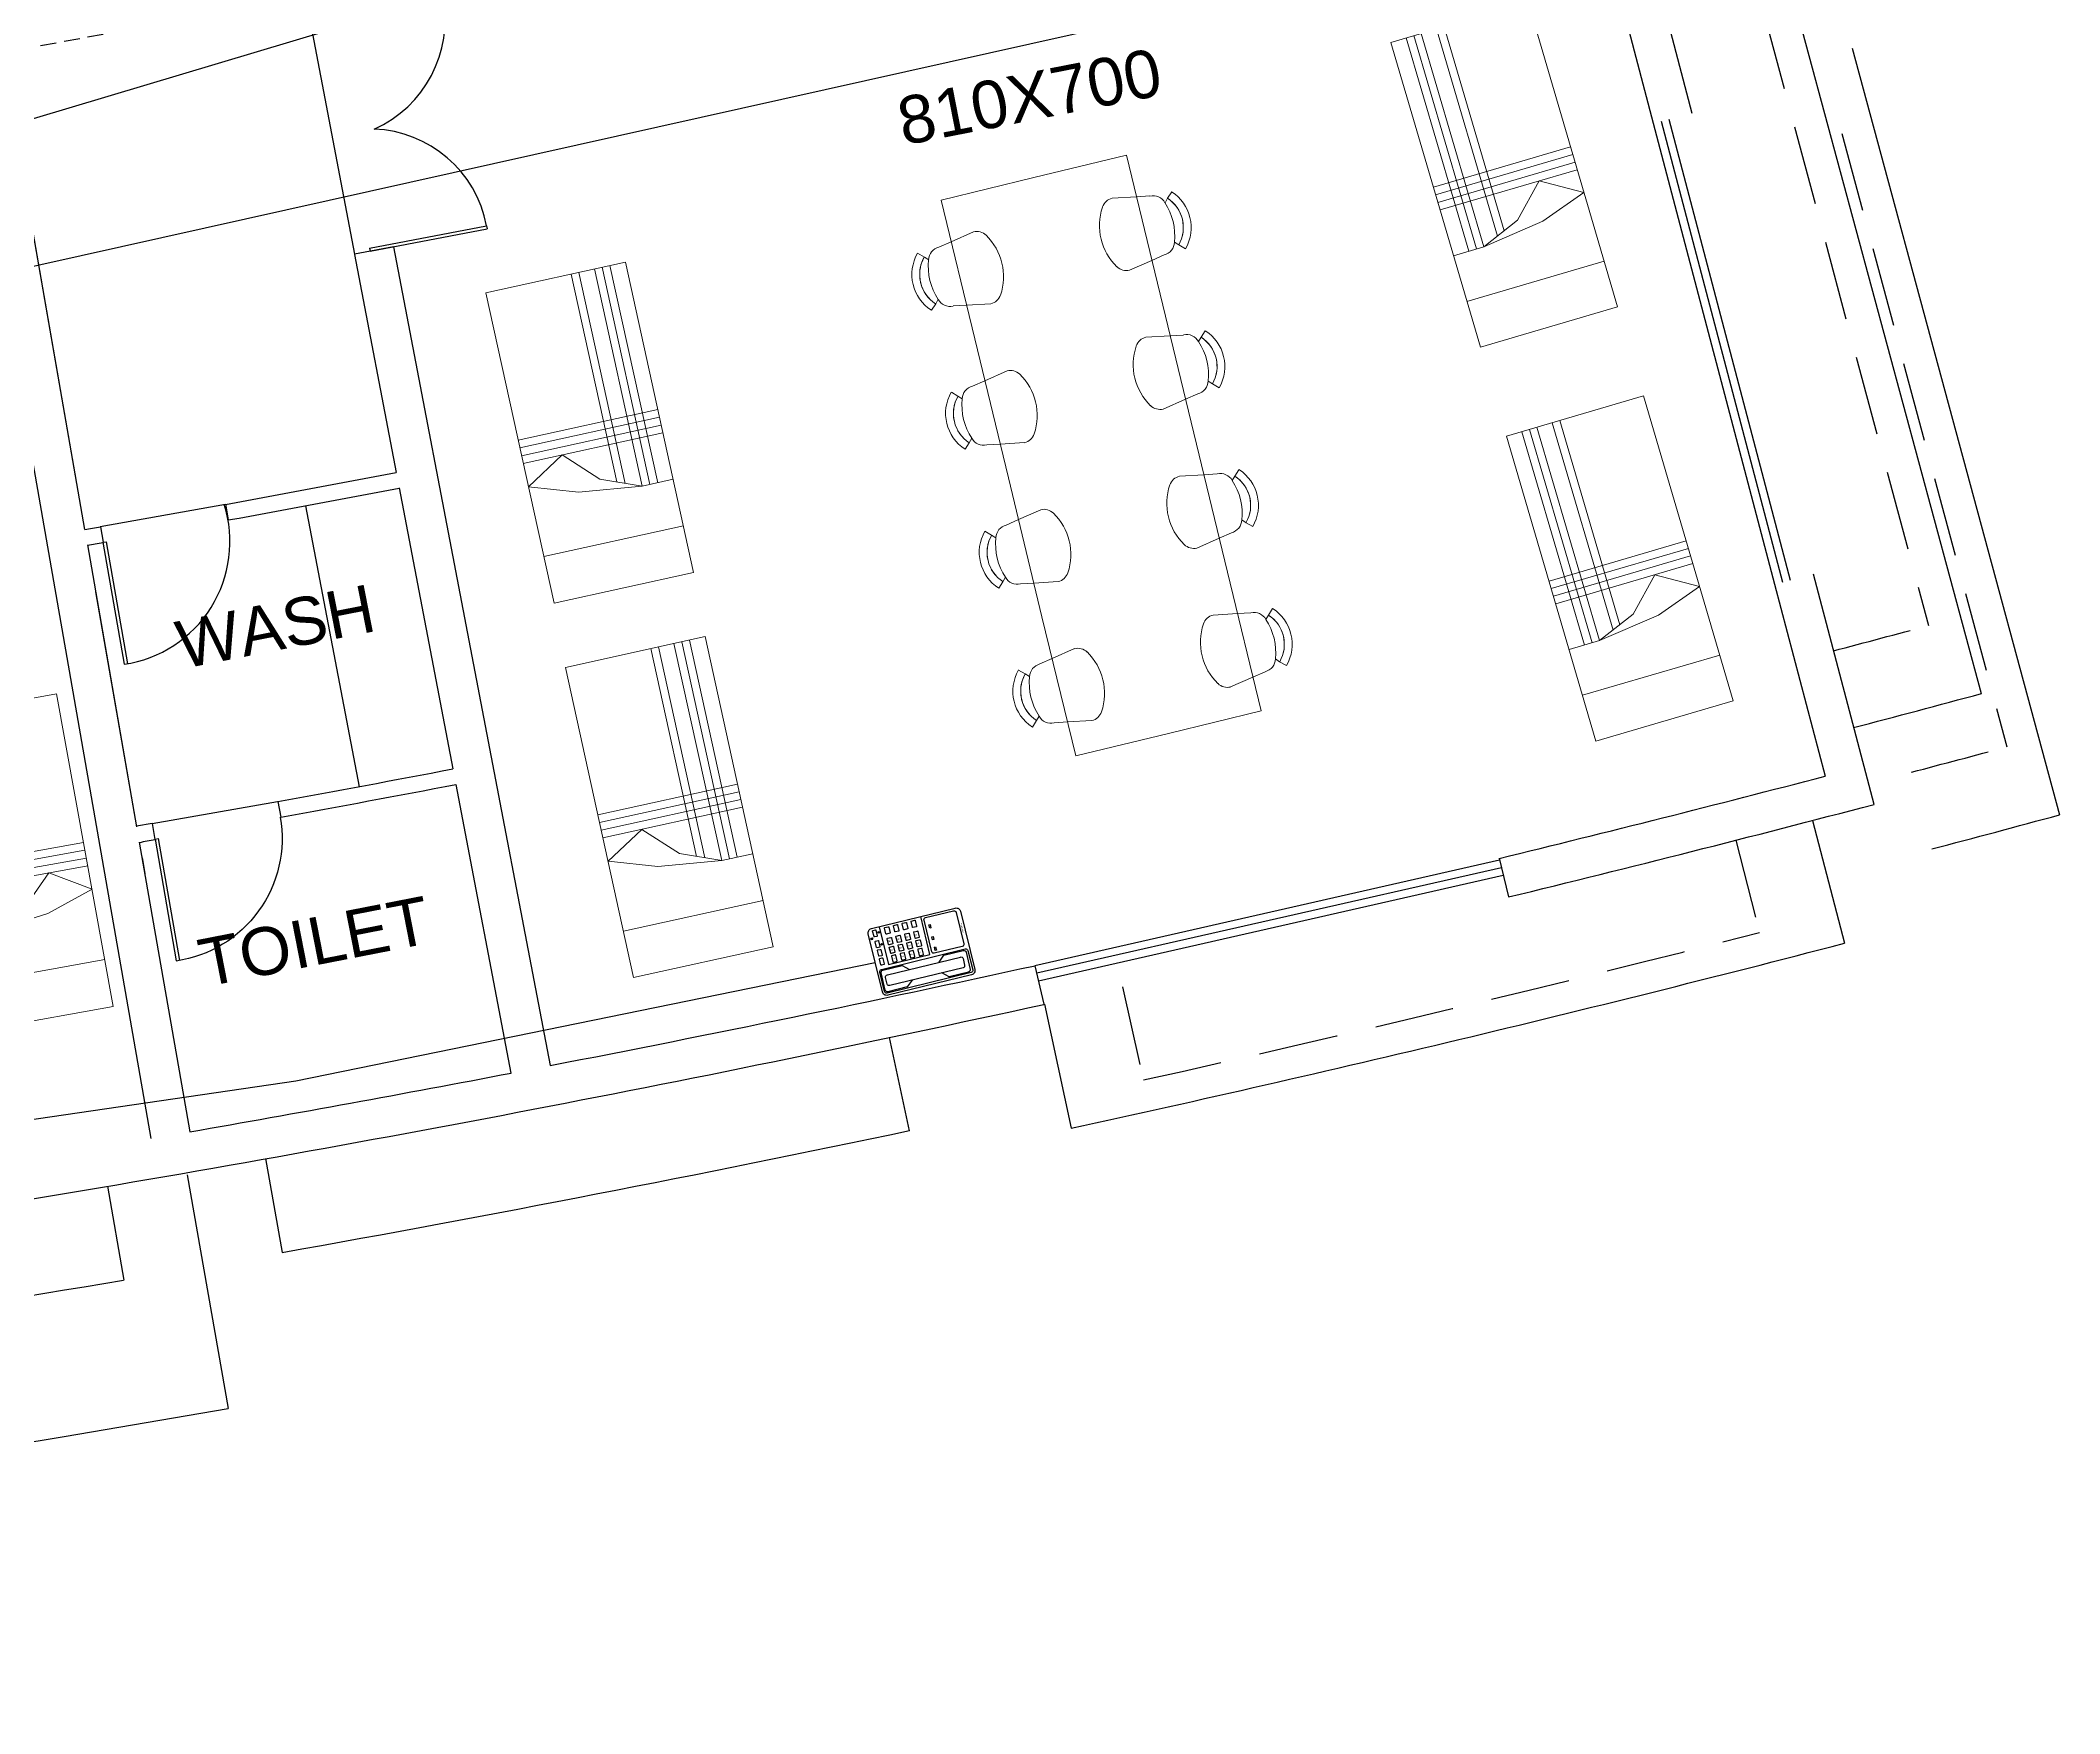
# Model space of a CAD drawing. Header units: inches. Extents: x -221585 to 401252, y -284294 to 332380.
# Drawn here: x 149091 to 150362, y 26845 to 27899 of the extents above; entities that cross this region are included whole.
import ezdxf
from ezdxf.enums import TextEntityAlignment as Align

# ---------------------------------------------------------------- set-up
doc = ezdxf.new("R2010")
doc.units = ezdxf.units.IN
doc.header["$MEASUREMENT"] = 0
doc.linetypes.add('HIDDEN', pattern=[0.375, 0.25, -0.125])
doc.linetypes.add('HIDDEN2', pattern=[0.1875, 0.125, -0.0625])
for name, color, linetype in [('A-TEXT', 3, 'Continuous'), ('ELV points', 7, 'Continuous'), ('Power', 7, 'Continuous')]:
    doc.layers.add(name, color=color, linetype=linetype)
doc.layers.add('FURN', color=56, linetype='Continuous', lineweight=0)
doc.styles.get("Standard").update_dxf_attribs({"font": 'arial.ttf'})

# ---------------------------------------------------------------- blocks, each defined once
blk = doc.blocks.new('d2')
at = {"color": 1, "ltscale": 8}
for p, q in [((-332.772, -186.458, 9945.752), (-332.753, -186.454, 9945.752)), ((-332.628, -187.194, 9945.752), (-332.772, -186.458, 9945.752)), ((-332.609, -187.19, 9945.752), (-332.753, -186.454, 9945.752)), ((-332.753, -186.454, 9945.752), (-332.753, -186.454, 9945.732)), ((-332.753, -186.454, 9945.732), (-332.753, -186.454, 9945.732)), ((-334.226, -186.743, 9945.752), (-334.206, -186.739, 9945.752)), ((-334.082, -187.479, 9945.752), (-334.226, -186.743, 9945.752)), ((-334.062, -187.475, 9945.752), (-334.206, -186.739, 9945.752)), ((-332.628, -187.194, 9945.752), (-332.609, -187.19, 9945.752)), ((-334.063, -187.577, 9945.752), (-332.589, -187.288, 9945.752)), ((-334.082, -187.479, 9945.752), (-334.062, -187.475, 9945.752))]:
    blk.add_line(p, q, dxfattribs=at)
for centre, start, end in [((-332.628, -187.194, 9945.752), 101.092, 178.0402), ((-334.062, -187.475, 9945.752), 24.1438, 101.092)]:
    blk.add_arc(centre, 0.75, start, end, dxfattribs=at)
blk = doc.blocks.new('A$C25933C84')
at = {"color": 8, "linetype": 'Continuous'}
for p, q in [((0, 0.9), (2, 0.9)), ((0, 0), (0, 0.9)), ((0.3, 0.9), (0.3, 0)), ((0.6, 0.7), (0.6, 0.9)), ((2, 0.9), (2, 0)), ((0.65, 0.3), (0.6, 0.7)), ((0.7, 0.45), (0.6, 0.7)), ((0.9, 0.25), (0.7, 0.45)), ((0.75, 0), (0.65, 0.3)), ((0.75, 0), (0.9, 0.25)), ((2, 0), (0, 0))]:
    blk.add_line(p, q, dxfattribs=at)
at = {"color": 8}
for p, q in [((0.9, 0), (0.9, 0.9)), ((0.95, 0), (0.95, 0.9)), ((1, 0), (1, 0.9)), ((1.05, 0), (1.05, 0.9)), ((0.6, 0.8), (2, 0.8)), ((0.6, 0.75), (2, 0.75)), ((0.6, 0.7), (2, 0.7)), ((0.64, 0.6), (2, 0.6)), ((0.66, 0.55), (2, 0.55))]:
    blk.add_line(p, q, dxfattribs=at)
blk = doc.blocks.new('FEGREGRE')
at = {"color": 20, "ltscale": 10}
for p, q in [((357183.6, 114115.5, 0.8), (357203.7, 114038.1, 0.4)), ((356717.1, 113921.6, 0.4), (356700.3, 113999.7, 0.4)), ((356615.1, 113920.1, 0.4), (356602.6, 113978.8, 0.4)), ((356209.8, 113902.5, 0.4), (356220.3, 113843.4, 0.4)), ((356110.4, 113885.1, 0.4), (356120.5, 113826, 0.4))]:
    blk.add_line(p, q, dxfattribs=at)
for centre, radius, start, end in [((353970.4, 126473.1, 0.4), 12848.5, 282.34342, 284.575), ((353970.4, 126473.1, 0.4), 12828.5, 280.10083, 281.89721), ((353970.3, 126473.1, 0.4), 12828.5, 277.85338, 279.64858)]:
    blk.add_arc(centre, radius, start, end, dxfattribs=at)
blk = doc.blocks.new('TRTH')
at = {"color": 1, "ltscale": 8}
for p, q in [((-589.839, -68.759), (-589.839, -67.98)), ((-589.819, -68.759), (-589.819, -67.979)), ((-589.839, -68.759), (-589.819, -68.759)), ((-589.839, -68.859), (-589.039, -68.859))]:
    blk.add_line(p, q, dxfattribs=at)
blk.add_arc((-589.819, -68.759), 0.78, 0, 91.4693, dxfattribs=at)
blk = doc.blocks.new('FREGTET')
at = {"layer": 'FURN', "color": 8}
for p, q in [((-154.66, 109.191, -2766.571), (-154.635, 109.149, -2766.571)), ((-154.66, 109.191, -2766.571), (-154.635, 109.149, -2766.571)), ((-154.617, 109.122, -2766.571), (-154.635, 109.149, -2766.571)), ((-154.617, 109.122, -2766.571), (-154.635, 109.149, -2766.571)), ((-154.369, 109.063, -2766.571), (-154.341, 109.079, -2766.571)), ((-154.369, 109.063, -2766.571), (-154.341, 109.079, -2766.571)), ((-154.3, 109.105, -2766.571), (-154.341, 109.079, -2766.571)), ((-154.3, 109.105, -2766.571), (-154.341, 109.079, -2766.571)), ((-154.994, 109.041, -2766.571), (-155.133, 108.458, -2766.571)), ((-154.118, 108.833, -2766.571), (-154.994, 109.041, -2766.571)), ((-154.732, 108.979, -2766.571), (-154.793, 108.838, -2766.571)), ((-154.698, 109.057, -2766.571), (-154.732, 108.979, -2766.571)), ((-154.698, 109.057, -2766.571), (-154.732, 108.979, -2766.571)), ((-154.331, 108.884, -2766.571), (-154.327, 108.968, -2766.571)), ((-154.331, 108.884, -2766.571), (-154.327, 108.968, -2766.571)), ((-153.784, 108.982, -2766.571), (-153.76, 108.941, -2766.571)), ((-153.784, 108.982, -2766.571), (-153.76, 108.941, -2766.571)), ((-153.742, 108.914, -2766.571), (-153.76, 108.941, -2766.571)), ((-153.742, 108.914, -2766.571), (-153.76, 108.941, -2766.571)), ((-154.34, 108.731, -2766.571), (-154.331, 108.884, -2766.571)), ((-153.243, 108.625, -2766.571), (-154.118, 108.833, -2766.571)), ((-153.822, 108.848, -2766.571), (-153.856, 108.771, -2766.571)), ((-153.822, 108.848, -2766.571), (-153.856, 108.771, -2766.571)), ((-153.493, 108.854, -2766.571), (-153.465, 108.871, -2766.571)), ((-153.493, 108.854, -2766.571), (-153.465, 108.871, -2766.571)), ((-153.425, 108.897, -2766.571), (-153.465, 108.871, -2766.571)), ((-153.425, 108.897, -2766.571), (-153.465, 108.871, -2766.571)), ((-153.856, 108.771, -2766.571), (-153.917, 108.63, -2766.571)), ((-153.456, 108.676, -2766.571), (-153.451, 108.76, -2766.571)), ((-153.456, 108.676, -2766.571), (-153.451, 108.76, -2766.571)), ((-152.908, 108.774, -2766.571), (-152.884, 108.732, -2766.571)), ((-152.908, 108.774, -2766.571), (-152.884, 108.732, -2766.571)), ((-152.866, 108.705, -2766.571), (-152.884, 108.732, -2766.571)), ((-152.866, 108.705, -2766.571), (-152.884, 108.732, -2766.571)), ((-152.549, 108.689, -2766.571), (-152.59, 108.663, -2766.571)), ((-152.549, 108.689, -2766.571), (-152.59, 108.663, -2766.571)), ((-153.464, 108.523, -2766.571), (-153.456, 108.676, -2766.571)), ((-152.367, 108.417, -2766.571), (-153.243, 108.625, -2766.571)), ((-152.98, 108.563, -2766.571), (-153.042, 108.422, -2766.571)), ((-152.946, 108.64, -2766.571), (-152.98, 108.563, -2766.571)), ((-152.946, 108.64, -2766.571), (-152.98, 108.563, -2766.571)), ((-152.618, 108.646, -2766.571), (-152.59, 108.663, -2766.571)), ((-152.618, 108.646, -2766.571), (-152.59, 108.663, -2766.571)), ((-152.033, 108.566, -2766.571), (-152.008, 108.524, -2766.571)), ((-152.033, 108.566, -2766.571), (-152.008, 108.524, -2766.571)), ((-155.271, 107.874, -2766.571), (-155.133, 108.458, -2766.571)), ((-152.589, 108.314, -2766.571), (-152.58, 108.468, -2766.571)), ((-152.58, 108.468, -2766.571), (-152.576, 108.552, -2766.571)), ((-152.58, 108.468, -2766.571), (-152.576, 108.552, -2766.571)), ((-152.071, 108.432, -2766.571), (-152.105, 108.355, -2766.571)), ((-152.071, 108.432, -2766.571), (-152.105, 108.354, -2766.571)), ((-151.991, 108.497, -2766.571), (-152.008, 108.524, -2766.571)), ((-151.991, 108.497, -2766.571), (-152.008, 108.524, -2766.571)), ((-151.742, 108.438, -2766.571), (-151.714, 108.454, -2766.571)), ((-151.742, 108.438, -2766.571), (-151.714, 108.454, -2766.571)), ((-151.674, 108.481, -2766.571), (-151.714, 108.454, -2766.571)), ((-151.674, 108.481, -2766.571), (-151.714, 108.454, -2766.571)), ((-151.491, 108.209, -2766.571), (-152.367, 108.417, -2766.571)), ((-152.105, 108.355, -2766.571), (-152.166, 108.214, -2766.571)), ((-151.705, 108.259, -2766.571), (-151.7, 108.344, -2766.571)), ((-151.705, 108.259, -2766.571), (-151.7, 108.344, -2766.571)), ((-151.713, 108.106, -2766.571), (-151.705, 108.259, -2766.571)), ((-151.63, 107.625, -2766.571), (-151.491, 108.209, -2766.571)), ((-155.009, 107.811, -2766.571), (-155.001, 107.965, -2766.571)), ((-154.396, 107.666, -2766.571), (-155.271, 107.874, -2766.571)), ((-155.014, 107.727, -2766.571), (-155.009, 107.812, -2766.571)), ((-155.014, 107.727, -2766.571), (-155.009, 107.811, -2766.571)), ((-154.547, 107.857, -2766.571), (-154.609, 107.716, -2766.571)), ((-154.609, 107.716, -2766.571), (-154.643, 107.639, -2766.571)), ((-154.609, 107.716, -2766.571), (-154.643, 107.639, -2766.571)), ((-154.133, 107.603, -2766.571), (-154.125, 107.756, -2766.571)), ((-155.04, 107.59, -2766.571), (-154.999, 107.617, -2766.571)), ((-155.04, 107.59, -2766.571), (-154.999, 107.617, -2766.571)), ((-154.971, 107.633, -2766.571), (-154.999, 107.617, -2766.571)), ((-154.971, 107.633, -2766.571), (-154.999, 107.617, -2766.571)), ((-154.723, 107.574, -2766.571), (-154.705, 107.547, -2766.571)), ((-154.723, 107.574, -2766.571), (-154.705, 107.547, -2766.571)), ((-154.681, 107.505, -2766.571), (-154.705, 107.547, -2766.571)), ((-154.681, 107.505, -2766.571), (-154.705, 107.547, -2766.571)), ((-153.52, 107.458, -2766.571), (-154.396, 107.666, -2766.571)), ((-154.138, 107.519, -2766.571), (-154.133, 107.603, -2766.571)), ((-154.138, 107.519, -2766.571), (-154.133, 107.603, -2766.571)), ((-153.672, 107.649, -2766.571), (-153.733, 107.508, -2766.571)), ((-153.258, 107.395, -2766.571), (-153.249, 107.548, -2766.571)), ((-151.63, 107.625, -2766.571), (-151.769, 107.041, -2766.571)), ((-154.096, 107.425, -2766.571), (-154.124, 107.408, -2766.571)), ((-154.096, 107.425, -2766.571), (-154.124, 107.408, -2766.571)), ((-153.733, 107.508, -2766.571), (-153.767, 107.431, -2766.571)), ((-153.733, 107.508, -2766.571), (-153.767, 107.431, -2766.571)), ((-152.645, 107.249, -2766.571), (-153.52, 107.458, -2766.571)), ((-152.796, 107.441, -2766.571), (-152.858, 107.3, -2766.571)), ((-154.164, 107.382, -2766.571), (-154.124, 107.408, -2766.571)), ((-154.164, 107.382, -2766.571), (-154.124, 107.408, -2766.571)), ((-153.847, 107.366, -2766.571), (-153.83, 107.338, -2766.571)), ((-153.847, 107.366, -2766.571), (-153.83, 107.338, -2766.571)), ((-153.805, 107.297, -2766.571), (-153.83, 107.338, -2766.571)), ((-153.805, 107.297, -2766.571), (-153.83, 107.338, -2766.571)), ((-153.262, 107.311, -2766.571), (-153.258, 107.395, -2766.571)), ((-153.262, 107.311, -2766.571), (-153.258, 107.395, -2766.571)), ((-152.858, 107.3, -2766.571), (-152.892, 107.223, -2766.571)), ((-152.858, 107.3, -2766.571), (-152.892, 107.223, -2766.571)), ((-152.382, 107.187, -2766.571), (-152.374, 107.34, -2766.571)), ((-153.289, 107.174, -2766.571), (-153.248, 107.2, -2766.571)), ((-153.289, 107.174, -2766.571), (-153.248, 107.2, -2766.571)), ((-153.22, 107.216, -2766.571), (-153.248, 107.2, -2766.571)), ((-153.22, 107.216, -2766.571), (-153.248, 107.2, -2766.571)), ((-151.769, 107.041, -2766.571), (-152.645, 107.249, -2766.571)), ((-152.387, 107.103, -2766.571), (-152.382, 107.187, -2766.571)), ((-152.387, 107.103, -2766.571), (-152.382, 107.187, -2766.571)), ((-151.921, 107.233, -2766.571), (-151.982, 107.092, -2766.571)), ((-152.972, 107.157, -2766.571), (-152.954, 107.13, -2766.571)), ((-152.972, 107.157, -2766.571), (-152.954, 107.13, -2766.571)), ((-152.93, 107.089, -2766.571), (-152.954, 107.13, -2766.571)), ((-152.93, 107.089, -2766.571), (-152.954, 107.13, -2766.571)), ((-151.982, 107.092, -2766.571), (-152.016, 107.014, -2766.571)), ((-151.982, 107.092, -2766.571), (-152.016, 107.014, -2766.571)), ((-152.413, 106.966, -2766.571), (-152.373, 106.992, -2766.571)), ((-152.413, 106.966, -2766.571), (-152.373, 106.992, -2766.571)), ((-152.345, 107.008, -2766.571), (-152.373, 106.992, -2766.571)), ((-152.345, 107.008, -2766.571), (-152.373, 106.992, -2766.571)), ((-152.096, 106.949, -2766.571), (-152.078, 106.922, -2766.571)), ((-152.096, 106.949, -2766.571), (-152.078, 106.922, -2766.571)), ((-152.054, 106.88, -2766.571), (-152.078, 106.922, -2766.571)), ((-152.054, 106.88, -2766.571), (-152.078, 106.922, -2766.571))]:
    blk.add_line(p, q, dxfattribs=at)
for centre, radius, start, end in [((-154.525, 108.959, -2766.571), 0.268, 33.0269, 120.2325), ((-154.525, 108.959, -2766.571), 0.268, 33.0269, 120.2325), ((-154.615, 109.037, -2766.571), 0.0847, 91.5148, 166.6297), ((-154.615, 109.037, -2766.571), 0.0847, 91.5148, 166.6297), ((-154.525, 108.959, -2766.571), 0.219, 33.0269, 120.2325), ((-154.525, 108.959, -2766.571), 0.219, 46.2775, 120.2325), ((-154.576, 108.746, -2766.571), 0.378, 56.8909, 96.3685), ((-154.576, 108.746, -2766.571), 0.378, 56.8909, 96.3685), ((-154.409, 108.988, -2766.571), 0.0847, 346.6297, 61.7447), ((-154.409, 108.988, -2766.571), 0.0847, 346.6297, 61.7447), ((-153.649, 108.751, -2766.571), 0.268, 33.0269, 120.2325), ((-153.649, 108.751, -2766.571), 0.268, 33.0269, 120.2325), ((-153.649, 108.751, -2766.571), 0.219, 33.0269, 120.2325), ((-153.649, 108.751, -2766.571), 0.219, 46.2775, 120.2325), ((-154.711, 108.819, -2766.571), 0.0847, 166.6297, 224.3988), ((-154.711, 108.819, -2766.571), 0.0847, 166.6297, 224.3988), ((-153.74, 108.829, -2766.571), 0.0847, 91.5148, 166.6297), ((-153.74, 108.829, -2766.571), 0.0847, 91.5148, 166.6297), ((-153.7, 108.538, -2766.571), 0.378, 56.8909, 96.3685), ((-153.7, 108.538, -2766.571), 0.378, 56.8909, 96.3685), ((-153.534, 108.78, -2766.571), 0.0847, 346.6297, 61.7447), ((-153.534, 108.78, -2766.571), 0.0847, 346.6297, 61.7447), ((-154.512, 109.013, -2766.571), 0.363, 224.3988, 288.8607), ((-154.512, 109.013, -2766.571), 0.363, 224.3988, 288.8607), ((-154.422, 108.75, -2766.571), 0.0847, 288.8607, 346.6297), ((-154.422, 108.75, -2766.571), 0.0847, 288.8607, 346.6297), ((-152.864, 108.621, -2766.571), 0.0847, 91.5148, 166.6297), ((-152.864, 108.621, -2766.571), 0.0847, 91.5148, 166.6297), ((-152.774, 108.543, -2766.571), 0.268, 33.0269, 120.2325), ((-152.774, 108.543, -2766.571), 0.268, 33.0269, 120.2325), ((-152.774, 108.543, -2766.571), 0.219, 33.0269, 120.2325), ((-152.774, 108.543, -2766.571), 0.219, 46.2775, 120.2325), ((-152.824, 108.33, -2766.571), 0.378, 56.8909, 96.3685), ((-152.824, 108.33, -2766.571), 0.378, 56.8909, 96.3685), ((-153.835, 108.611, -2766.571), 0.0847, 166.6297, 224.3988), ((-153.835, 108.611, -2766.571), 0.0847, 166.6297, 224.3988), ((-152.658, 108.572, -2766.571), 0.0847, 346.6297, 61.7447), ((-152.658, 108.572, -2766.571), 0.0847, 346.6297, 61.7447), ((-151.898, 108.335, -2766.571), 0.268, 33.0269, 120.2325), ((-151.898, 108.335, -2766.571), 0.268, 33.0269, 120.2325), ((-153.636, 108.805, -2766.571), 0.363, 224.3988, 288.8607), ((-153.636, 108.805, -2766.571), 0.363, 224.3988, 288.8607), ((-153.547, 108.542, -2766.571), 0.0847, 288.8607, 346.6297), ((-153.547, 108.542, -2766.571), 0.0847, 288.8607, 346.6297), ((-151.988, 108.413, -2766.571), 0.0847, 91.5148, 166.6297), ((-151.988, 108.413, -2766.571), 0.0847, 91.5148, 166.6297), ((-151.898, 108.335, -2766.571), 0.219, 33.0269, 120.2325), ((-151.898, 108.335, -2766.571), 0.219, 46.2775, 120.2325), ((-151.949, 108.122, -2766.571), 0.378, 56.8909, 96.3685), ((-151.949, 108.122, -2766.571), 0.378, 56.8909, 96.3685), ((-151.782, 108.364, -2766.571), 0.0847, 346.6297, 61.7447), ((-151.782, 108.364, -2766.571), 0.0847, 346.6297, 61.7447), ((-152.959, 108.403, -2766.571), 0.0847, 166.6297, 224.3988), ((-152.959, 108.403, -2766.571), 0.0847, 166.6297, 224.3988), ((-152.761, 108.597, -2766.571), 0.363, 224.3988, 288.8607), ((-152.761, 108.597, -2766.571), 0.363, 224.3988, 288.8607), ((-152.671, 108.334, -2766.571), 0.0847, 288.8607, 346.6297), ((-152.671, 108.334, -2766.571), 0.0847, 288.8607, 346.6297), ((-152.084, 108.194, -2766.571), 0.0847, 166.6297, 224.3988), ((-152.084, 108.194, -2766.571), 0.0847, 166.6297, 224.3988), ((-151.885, 108.389, -2766.571), 0.363, 224.3988, 288.8607), ((-151.885, 108.389, -2766.571), 0.363, 224.3988, 288.8607), ((-151.795, 108.126, -2766.571), 0.0847, 288.8607, 346.6297), ((-151.795, 108.126, -2766.571), 0.0847, 288.8607, 346.6297), ((-154.918, 107.945, -2766.571), 0.0847, 108.8607, 166.6297), ((-154.918, 107.945, -2766.571), 0.0847, 108.8607, 166.6297), ((-154.828, 107.682, -2766.571), 0.363, 44.3988, 108.8607), ((-154.828, 107.682, -2766.571), 0.363, 44.3988, 108.8607), ((-154.63, 107.876, -2766.571), 0.0847, 346.6297, 44.3988), ((-154.63, 107.876, -2766.571), 0.0847, 346.6297, 44.3988), ((-154.043, 107.737, -2766.571), 0.0847, 108.8607, 166.6297), ((-154.043, 107.737, -2766.571), 0.0847, 108.8607, 166.6297), ((-153.953, 107.474, -2766.571), 0.363, 44.3988, 108.8607), ((-153.953, 107.474, -2766.571), 0.363, 44.3988, 108.8607), ((-154.931, 107.707, -2766.571), 0.0847, 166.6297, 241.7447), ((-154.931, 107.707, -2766.571), 0.0847, 166.6297, 241.7447), ((-153.754, 107.668, -2766.571), 0.0847, 346.6297, 44.3988), ((-153.754, 107.668, -2766.571), 0.0847, 346.6297, 44.3988), ((-154.816, 107.736, -2766.571), 0.268, 213.0269, 300.2325), ((-154.816, 107.736, -2766.571), 0.268, 213.0269, 300.2325), ((-154.816, 107.736, -2766.571), 0.219, 213.0269, 300.2325), ((-154.816, 107.736, -2766.571), 0.219, 213.0269, 286.9819), ((-154.765, 107.949, -2766.571), 0.378, 236.8909, 276.3685), ((-154.765, 107.949, -2766.571), 0.378, 236.8909, 276.3685), ((-154.725, 107.658, -2766.571), 0.0847, 271.5148, 346.6297), ((-154.725, 107.658, -2766.571), 0.0847, 271.5148, 346.6297), ((-153.167, 107.529, -2766.571), 0.0847, 108.8607, 166.6297), ((-153.167, 107.529, -2766.571), 0.0847, 108.8607, 166.6297), ((-153.077, 107.266, -2766.571), 0.363, 44.3988, 108.8607), ((-153.077, 107.266, -2766.571), 0.363, 44.3988, 108.8607), ((-154.056, 107.499, -2766.571), 0.0847, 166.6297, 241.7447), ((-154.056, 107.499, -2766.571), 0.0847, 166.6297, 241.7447), ((-153.889, 107.741, -2766.571), 0.378, 236.8909, 276.3685), ((-153.889, 107.741, -2766.571), 0.378, 236.8909, 276.3685), ((-153.85, 107.45, -2766.571), 0.0847, 271.5148, 346.6297), ((-153.85, 107.45, -2766.571), 0.0847, 271.5148, 346.6297), ((-152.879, 107.46, -2766.571), 0.0847, 346.6297, 44.3988), ((-152.879, 107.46, -2766.571), 0.0847, 346.6297, 44.3988), ((-152.202, 107.058, -2766.571), 0.363, 44.3988, 108.8607), ((-152.202, 107.058, -2766.571), 0.363, 44.3988, 108.8607), ((-153.94, 107.528, -2766.571), 0.268, 213.0269, 300.2325), ((-153.94, 107.528, -2766.571), 0.268, 213.0269, 300.2325), ((-153.94, 107.528, -2766.571), 0.219, 213.0269, 300.2325), ((-153.94, 107.528, -2766.571), 0.219, 213.0269, 286.9819), ((-153.18, 107.291, -2766.571), 0.0847, 166.6297, 241.7447), ((-153.18, 107.291, -2766.571), 0.0847, 166.6297, 241.7447), ((-152.291, 107.321, -2766.571), 0.0847, 108.8607, 166.6297), ((-152.291, 107.321, -2766.571), 0.0847, 108.8607, 166.6297), ((-152.003, 107.252, -2766.571), 0.0847, 346.6297, 44.3988), ((-152.003, 107.252, -2766.571), 0.0847, 346.6297, 44.3988), ((-153.064, 107.32, -2766.571), 0.268, 213.0269, 300.2325), ((-153.064, 107.32, -2766.571), 0.268, 213.0269, 300.2325), ((-153.064, 107.32, -2766.571), 0.219, 213.0269, 300.2325), ((-153.064, 107.32, -2766.571), 0.219, 213.0269, 286.9819), ((-153.014, 107.533, -2766.571), 0.378, 236.8909, 276.3685), ((-153.014, 107.533, -2766.571), 0.378, 236.8909, 276.3685), ((-152.974, 107.242, -2766.571), 0.0847, 271.5148, 346.6297), ((-152.974, 107.242, -2766.571), 0.0847, 271.5148, 346.6297), ((-152.304, 107.083, -2766.571), 0.0847, 166.6297, 241.7447), ((-152.304, 107.083, -2766.571), 0.0847, 166.6297, 241.7447), ((-152.189, 107.112, -2766.571), 0.268, 213.0269, 300.2325), ((-152.189, 107.112, -2766.571), 0.268, 213.0269, 300.2325), ((-152.189, 107.112, -2766.571), 0.219, 213.0269, 300.2325), ((-152.189, 107.112, -2766.571), 0.219, 213.0269, 286.9819), ((-152.138, 107.325, -2766.571), 0.378, 236.8909, 276.3685), ((-152.138, 107.325, -2766.571), 0.378, 236.8909, 276.3685), ((-152.098, 107.034, -2766.571), 0.0847, 271.5148, 346.6297), ((-152.098, 107.034, -2766.571), 0.0847, 271.5148, 346.6297)]:
    blk.add_arc(centre, radius, start, end, dxfattribs=at)
blk = doc.blocks.new('FEFRGR')
at = {"color": 1, "ltscale": 8}
for p, q in [((138643.8, 119828, 0.4), (138722.6, 119842, 0.4)), ((138645.5, 119818.1, 0.4), (138647.5, 119818.4, 0.4)), ((138645.5, 119818.1, 0.4), (138659, 119741.3, 0.4)), ((138647.5, 119818.4, 0.4), (138660.9, 119741.6, 0.4))]:
    blk.add_line(p, q, dxfattribs=at)
blk.add_arc((138647.5, 119818.4, 0.4), 78, 278.4355, 17.5068, dxfattribs=at)
blk = doc.blocks.new('A$C1A3D5E7F')
at = {"color": 1}
for points in [[(6.11, 4.12), (6.11, 0.28, -0.414214), (5.83, 0), (0.28, 0, -0.414214), (0, 0.28), (0, 4.12, -0.414214), (0.28, 4.41), (5.83, 4.41, -0.414214)], [(5.97, 4.12), (5.97, 2.84, -0.414214), (5.83, 2.7), (0.28, 2.7, -0.414214), (0.14, 2.84), (0.14, 4.12, -0.414214), (0.28, 4.27), (5.83, 4.27, -0.414214)], [(5.69, 3.7), (5.69, 3.27, -0.414214), (5.54, 3.13), (0.71, 3.13, -0.414214), (0.57, 3.27), (0.57, 3.7, -0.414214), (0.71, 3.84), (5.54, 3.84, -0.414214)], [(2.42, 2.36), (2.42, 0.28, -0.414214), (2.28, 0.14), (0.43, 0.14, -0.414214), (0.29, 0.28), (0.29, 2.36, -0.414214), (0.43, 2.5), (2.28, 2.5, -0.414214)], [(3.25, 2.03), (3.25, 2.4, 0.414214), (3.23, 2.43), (3, 2.43, 0.414214), (2.97, 2.4), (2.97, 2.03, 0.414214), (3, 2), (3.23, 2, 0.414214)], [(3.25, 1.82), (3.25, 1.45, -0.414214), (3.23, 1.43), (3, 1.43, -0.414214), (2.97, 1.45), (2.97, 1.82, -0.414214), (3, 1.85), (3.23, 1.85, -0.414214)], [(3.84, 2.03), (3.84, 2.4, 0.414214), (3.81, 2.43), (3.58, 2.43, 0.414214), (3.55, 2.4), (3.55, 2.03, 0.414214), (3.58, 2), (3.81, 2, 0.414214)], [(3.84, 1.82), (3.84, 1.45, -0.414214), (3.81, 1.43), (3.58, 1.43, -0.414214), (3.55, 1.45), (3.55, 1.82, -0.414214), (3.58, 1.85), (3.81, 1.85, -0.414214)], [(4.42, 2.03), (4.42, 2.4, 0.414214), (4.39, 2.43), (4.16, 2.43, 0.414214), (4.14, 2.4), (4.14, 2.03, 0.414214), (4.16, 2), (4.39, 2, 0.414214)], [(4.42, 1.82), (4.42, 1.45, -0.414214), (4.39, 1.43), (4.16, 1.43, -0.414214), (4.14, 1.45), (4.14, 1.82, -0.414214), (4.16, 1.85), (4.39, 1.85, -0.414214)], [(5, 2.03), (5, 2.4, 0.414214), (4.97, 2.43), (4.75, 2.43, 0.414214), (4.72, 2.4), (4.72, 2.03, 0.414214), (4.75, 2), (4.97, 2, 0.414214)], [(5, 1.82), (5, 1.45, -0.414214), (4.97, 1.43), (4.75, 1.43, -0.414214), (4.72, 1.45), (4.72, 1.82, -0.414214), (4.75, 1.85), (4.97, 1.85, -0.414214)], [(5.79, 2.4), (5.79, 2.03, -0.414214), (5.76, 2), (5.6, 2, -0.414214), (5.57, 2.03), (5.57, 2.4, -0.414214), (5.6, 2.43), (5.76, 2.43, -0.414214)], [(5.79, 1.82), (5.79, 1.45, -0.414214), (5.76, 1.43), (5.6, 1.43, -0.414214), (5.57, 1.45), (5.57, 1.82, -0.414214), (5.6, 1.85), (5.76, 1.85, -0.414214)], [(3.25, 1.25), (3.25, 0.88, -0.414214), (3.23, 0.85), (3, 0.85, -0.414214), (2.97, 0.88), (2.97, 1.25, -0.414214), (3, 1.28), (3.23, 1.28, -0.414214)], [(3.25, 0.54), (3.25, 0.17, -0.414214), (3.23, 0.14), (3, 0.14, -0.414214), (2.97, 0.17), (2.97, 0.54, -0.414214), (3, 0.57), (3.23, 0.57, -0.414214)], [(3.84, 1.25), (3.84, 0.88, -0.414214), (3.81, 0.85), (3.58, 0.85, -0.414214), (3.55, 0.88), (3.55, 1.25, -0.414214), (3.58, 1.28), (3.81, 1.28, -0.414214)], [(3.84, 0.54), (3.84, 0.17, -0.414214), (3.81, 0.14), (3.58, 0.14, -0.414214), (3.55, 0.17), (3.55, 0.54, -0.414214), (3.58, 0.57), (3.81, 0.57, -0.414214)], [(4.42, 1.25), (4.42, 0.88, -0.414214), (4.39, 0.85), (4.16, 0.85, -0.414214), (4.14, 0.88), (4.14, 1.25, -0.414214), (4.16, 1.28), (4.39, 1.28, -0.414214)], [(4.42, 0.54), (4.42, 0.17, -0.414214), (4.39, 0.14), (4.16, 0.14, -0.414214), (4.14, 0.17), (4.14, 0.54, -0.414214), (4.16, 0.57), (4.39, 0.57, -0.414214)], [(5, 1.25), (5, 0.88, -0.414214), (4.97, 0.85), (4.75, 0.85, -0.414214), (4.72, 0.88), (4.72, 1.25, -0.414214), (4.75, 1.28), (4.97, 1.28, -0.414214)], [(5, 0.54), (5, 0.17, -0.414214), (4.97, 0.14), (4.75, 0.14, -0.414214), (4.72, 0.17), (4.72, 0.54, -0.414214), (4.75, 0.57), (4.97, 0.57, -0.414214)], [(5.79, 1.25), (5.79, 0.88, -0.414214), (5.76, 0.85), (5.6, 0.85, -0.414214), (5.57, 0.88), (5.57, 1.25, -0.414214), (5.6, 1.28), (5.76, 1.28, -0.414214)], [(5.79, 0.54), (5.79, 0.17, -0.414214), (5.76, 0.14), (5.6, 0.14, -0.414214), (5.57, 0.17), (5.57, 0.54, -0.414214), (5.6, 0.57), (5.76, 0.57, -0.414214)]]:
    blk.add_lwpolyline(points, format="xyb", close=True, dxfattribs=at)
for points in [[(2.11, 3.13), (1.71, 2.77), (0.43, 2.77, -0.414214), (0.28, 2.91), (0.28, 4.05, -0.414214), (0.43, 4.19), (1.71, 4.19), (2.11, 3.84)], [(4.07, 3.84), (4.48, 4.19), (5.76, 4.19, -0.414214), (5.9, 4.05), (5.9, 2.91, -0.414214), (5.76, 2.77), (4.48, 2.77), (4.07, 3.13)]]:
    blk.add_lwpolyline(points, format="xyb", dxfattribs=at)
for points in [[(2.18, 2.34), (2.18, 2.12), (2.1, 2.12), (2.1, 2.34)], [(2.18, 1.64), (2.18, 1.43), (2.1, 1.43), (2.1, 1.64)], [(2.18, 0.86), (2.18, 0.64), (2.1, 0.64), (2.1, 0.86)], [(6.02, 0.66), (6.02, 0.68), (5.91, 0.68), (5.91, 0.66)], [(6.02, 0.65), (6.02, 0.63), (5.91, 0.63), (5.91, 0.65)], [(6.02, 0.61), (6.02, 0.6), (5.91, 0.6), (5.91, 0.61)]]:
    blk.add_lwpolyline(points, close=True, dxfattribs=at)
blk.add_lwpolyline([(5.31, 0), (5.31, 2.5), (2.57, 2.5), (2.57, 0)], dxfattribs=at)
for centre in [(5.43, 1.14), (5.43, 0.35)]:
    blk.add_circle(centre, 0.0499, dxfattribs=at)
for s, height, p in [('Panasonic', 0.0995, (0.15, 1.36)), ('1', 0.142, (3.15, 2.21)), ('2', 0.142, (3.15, 1.64)), ('4', 0.142, (3.73, 2.21)), ('5', 0.142, (3.73, 1.64)), ('7', 0.142, (4.31, 2.21)), ('8', 0.142, (4.31, 1.64)), ('*', 0.142, (4.9, 2.21)), ('0', 0.142, (4.9, 1.64)), ('3', 0.142, (3.15, 1.06)), ('6', 0.142, (3.73, 1.06)), ('9', 0.142, (4.31, 1.06)), ('#', 0.142, (4.9, 1.06)), ('MIC', 0.0498, (5.86, 0.64))]:
    blk.add_text(s, height=height, rotation=90, dxfattribs=at).set_placement(p, align=Align.MIDDLE)
blk = doc.blocks.new('data')
at = {"layer": 'Power', "color": 3, "const_width": 2}
blk.add_lwpolyline([(58948.65, 155709.82), (58948.65, 155714.82), (58948.65, 155719.82), (58958.65, 155719.82), (58968.65, 155719.82), (58968.65, 155724.82), (58968.65, 155729.82), (58978.65, 155729.82), (58988.65, 155729.82), (58988.65, 155719.82), (59008.65, 155719.82), (59008.65, 155709.82), (58948.65, 155709.82)], dxfattribs=at)

msp = doc.modelspace()

# ---------------------------------------------------------------- linework, layer by layer
at = {"color": 4, "ltscale": 8}
for p, q in [((149824.6, 29013.5, 0.4), (150130.2, 27853.1, 0.4)), ((150037.2, 28107.8, 0.4), (150105.9, 27846.7, 0.4)), ((150206.6, 27563, 0.4), (150244.8, 27417.9, 0.4)), ((150182.3, 27556.6, 0.4), (150214.2, 27435.7, 0.4))]:
    msp.add_line(p, q, dxfattribs=at)
at = {"color": 6}
msp.add_line((149061.3, 27751.3, 0.1), (150079.4, 27978.5, 0.4), dxfattribs=at)
at = {"color": 20, "ltscale": 10}
for p, q in [((150181.9, 27970.4, 0), (150312.4, 27487.7, 0)), ((150231.2, 27893.9, 0.4), (150361.7, 27411.2, 0.4))]:
    msp.add_line(p, q, dxfattribs=at)
at = {"color": 42}
msp.add_line((149445.2, 27957.1), (148569.5, 27694.7), dxfattribs=at)
at = {"color": 2, "linetype": 'HIDDEN2', "ltscale": 80}
msp.add_line((149090.7, 27895.6, 0), (149238.2, 27922.8, 0), dxfattribs=at)
at = {"color": 20, "linetype": 'HIDDEN', "ltscale": 200}
for p, q in [((150175.3, 27916.8, 0), (150279.1, 27530.5, 0)), ((150224.6, 27840.3, 0.4), (150328.4, 27454, 0.4)), ((150157.9, 27395.3, 0.4), (150172.7, 27337.2, 0)), ((149771.8, 27302.9, 0), (149784.9, 27244.4, 0))]:
    msp.add_line(p, q, dxfattribs=at)
at = {"color": 4, "ltscale": 10}
for p, q in [((149065.1, 27896.4, 0.4), (149118.4, 27591, 0.4)), ((149066, 27891.4, 0), (149118.4, 27591, 0.4)), ((149041.3, 27887.2, 0), (149160, 27207.5, 0.4)), ((149312.8, 27768.9, 0.4), (149288.3, 27764.2, 0.4)), ((149288.3, 27764.1, 0.4), (149314.6, 27626.9, 0.4)), ((149312.8, 27768.9, 0.4), (149411.4, 27253.4, 0.4)), ((149316.4, 27617.1, 0.4), (149350.2, 27440.3, 0.4)), ((149207, 27606.8, 0), (149208.8, 27597, 0)), ((149128.3, 27592.7, 0), (149130, 27582.9, 0)), ((149120.2, 27581.2, 0.4), (149151.1, 27403.8, 0.4)), ((149125.3, 27551.6, 0.4), (149151.1, 27403.8, 0.4)), ((149240.1, 27419.7, 0.4), (149241.9, 27409.9, 0.4)), ((149352.1, 27430.4, 0.4), (149386.8, 27248.7, 0)), ((149161, 27405.9, 0.4), (149151.1, 27404.2, 0)), ((149152.8, 27394, 0.4), (149184.7, 27211.7, 0)), ((149160.9, 27405.9, 0), (149162.7, 27395.7, 0)), ((149154.6, 27384.1, 0.4), (149156.3, 27374.3, 0.4)), ((150008.9, 27383.9, 0.8), (150014.8, 27359.6, 0)), ((149716.6, 27316.3, 0), (149722.2, 27292, 0))]:
    msp.add_line(p, q, dxfattribs=at)
at = {"color": 1, "ltscale": 8}
for p, q in [((150105.9, 27846.7, 0.4), (150182.3, 27556.6, 0.4)), ((150110.8, 27848, 0.4), (150187.2, 27557.8, 0.4)), ((150115.6, 27849.2, 0.4), (150192, 27559.1, 0.4)), ((150009.2, 27382.8, 0), (149716.6, 27316.3, 0)), ((150010.3, 27377.9, 0), (149717.8, 27311.5, 0)), ((150010.3, 27377.9, 0), (149717.8, 27311.5, 0)), ((150011.5, 27373, 0), (149718.9, 27306.6, 0))]:
    msp.add_line(p, q, dxfattribs=at)
at = {"color": 252}
msp.add_line((149257.5, 27605.9, 0.4), (149291.3, 27429, 0.4), dxfattribs=at)
at = {"color": 1}
for p, q in [((149616.1, 27318), (149251.3, 27243.5)), ((149251.3, 27243.5), (148694, 27162.1, 0))]:
    msp.add_line(p, q, dxfattribs=at)
at = {"color": 1, "ltscale": 10}
msp.add_line((149183, 27184.6, 0), (149208.7, 27037.5, 0), dxfattribs=at)
at = {"color": 4, "ltscale": 10}
for centre, radius, start, end in [((146992.9, 39765.3, 0), 12358.5, 280.32091, 280.8281), ((146992.9, 39765.3, 0), 12368.5, 280.32091, 280.82809), ((146992.9, 39765.3, 0), 12358.5, 279.90377, 279.95002), ((146992.9, 39765.3, 0), 12368.5, 279.90377, 279.94998), ((146992.9, 39765.3, 0), 12548.5, 280.31637, 280.82801), ((146992.9, 39765.3, 0.8), 12743.5, 283.69011, 284.64213), ((146992.9, 39765.3, 0), 12558.5, 280.31638, 280.82801), ((146992.9, 39765.3, 0), 12768.5, 283.69011, 284.75507), ((146992.9, 39765.3, 0), 12558.5, 279.90377, 279.94977), ((146992.9, 39765.3, 0.9), 12743.5, 280.94033, 282.34177), ((146992.9, 39765.3, 0), 12768.5, 279.39819, 282.34248), ((146992.9, 39765.3, 0), 12743.5, 279.90377, 280.82793)]:
    msp.add_arc(centre, radius, start, end, dxfattribs=at)
at = {"color": 20, "linetype": 'HIDDEN', "ltscale": 200}
for centre, radius, start, end in [((146992.9, 39765.3, 0), 12668.5, 284.75449, 285.03469), ((147042.1, 39688.9, 0.4), 12668.5, 284.75449, 285.03469), ((146992.9, 39765.3, 0), 12828.5, 282.57066, 284.35185)]:
    msp.add_arc(centre, radius, start, end, dxfattribs=at)
at = {"color": 20, "ltscale": 10}
for centre, radius, start, end in [((146992.9, 39765.3, 0), 12718.5, 284.75449, 285.12962), ((147042.1, 39688.9, 0.4), 12718.5, 284.75449, 285.12962), ((146993.3, 39715.4, 0), 12870, 260.08648, 279.91229)]:
    msp.add_arc(centre, radius, start, end, dxfattribs=at)

# ---------------------------------------------------------------- block references
at = {"color": 1, "xscale": 99.99999999999297, "yscale": 99.99999999999297, "zscale": 99.99999999999297, "rotation": 269.7456121792251}
msp.add_blockref('d2', (167869.3, -5577.5, -994574.8), dxfattribs=at)
at = {"extrusion": (-3.14e-14, -6.1e-15, -1), "xscale": -99.99999999999349, "yscale": 100, "zscale": -99.99999999999349, "rotation": 63.01819741965971}
msp.add_blockref('FREGTET', (-147089.2, 9067, -276657.5), dxfattribs=at)
at = {"color": 4}
msp.add_blockref('FEFRGR', (10484.4, -92235.2, -0.4), dxfattribs=at)
at = {"color": 4, "xscale": -100.0000000000119, "yscale": 100, "zscale": 100, "rotation": 189.9047598216965}
msp.add_blockref('TRTH', (208450.2, 30768.5, 0.4), dxfattribs=at)
at = {"color": 1}
msp.add_blockref('FEGREGRE', (-206977.5, -86707.7, -0.4), dxfattribs=at)
at = {"linetype": 'ByBlock', "lineweight": -3, "xscale": 9.799999999999999, "yscale": 9.799999999999999, "zscale": 9.799999999999999, "rotation": 193.7320201336634}
msp.add_blockref('A$C1A3D5E7F', (149669.2, 27353.2), dxfattribs=at)
at = {"layer": 'ELV points', "xscale": 2.216327740261546, "yscale": 2.216327740261546, "zscale": 2.216327740261546, "rotation": 196.7110917399401}
msp.add_blockref('data', (175407.4, 396073.1), dxfattribs=at)
at = {"layer": 'FURN', "extrusion": (-1.8e-14, -3.4e-15, -1), "xscale": -100.0000000000056, "yscale": 100, "zscale": -100.0000000000056, "rotation": 253.6355424414875}
for p in [(-150083.4, 27731.1, -1.3), (-150156.2, 27483.1, -1.3)]:
    msp.add_blockref('A$C25933C84', p, dxfattribs=at)
at = {"layer": 'FURN', "extrusion": (1.74e-14, 5.6e-15, -1), "xscale": 99.99999999999541, "yscale": 99.99999999999541, "zscale": -99.99999999999994, "rotation": 77.6023077381054}
for p in [(-149413.9, 27544.6, -1.3), (-149464, 27308.8, -0.4)]:
    msp.add_blockref('A$C25933C84', p, dxfattribs=at)
at = {"layer": 'FURN', "extrusion": (-1.83e-14, -1.5e-15, -1), "xscale": -99.99999999999658, "yscale": 100, "zscale": -99.99999999999658, "rotation": 259.7439093888643}
msp.add_blockref('A$C25933C84', (-149136.4, 27290.6, 0), dxfattribs=at)

# ---------------------------------------------------------------- texts
at = {"layer": 'A-TEXT'}
for s, p in [('810X700', (149713.2, 27863.5, 0.8)), ('WASH', (149238.6, 27529.9, -0.4)), ('TOILET', (149262.9, 27331.6, 0.4))]:
    msp.add_text(s, height=30, rotation=11.0715, dxfattribs=at).set_placement(p, align=Align.MIDDLE)

doc.saveas('drawing.dxf')
